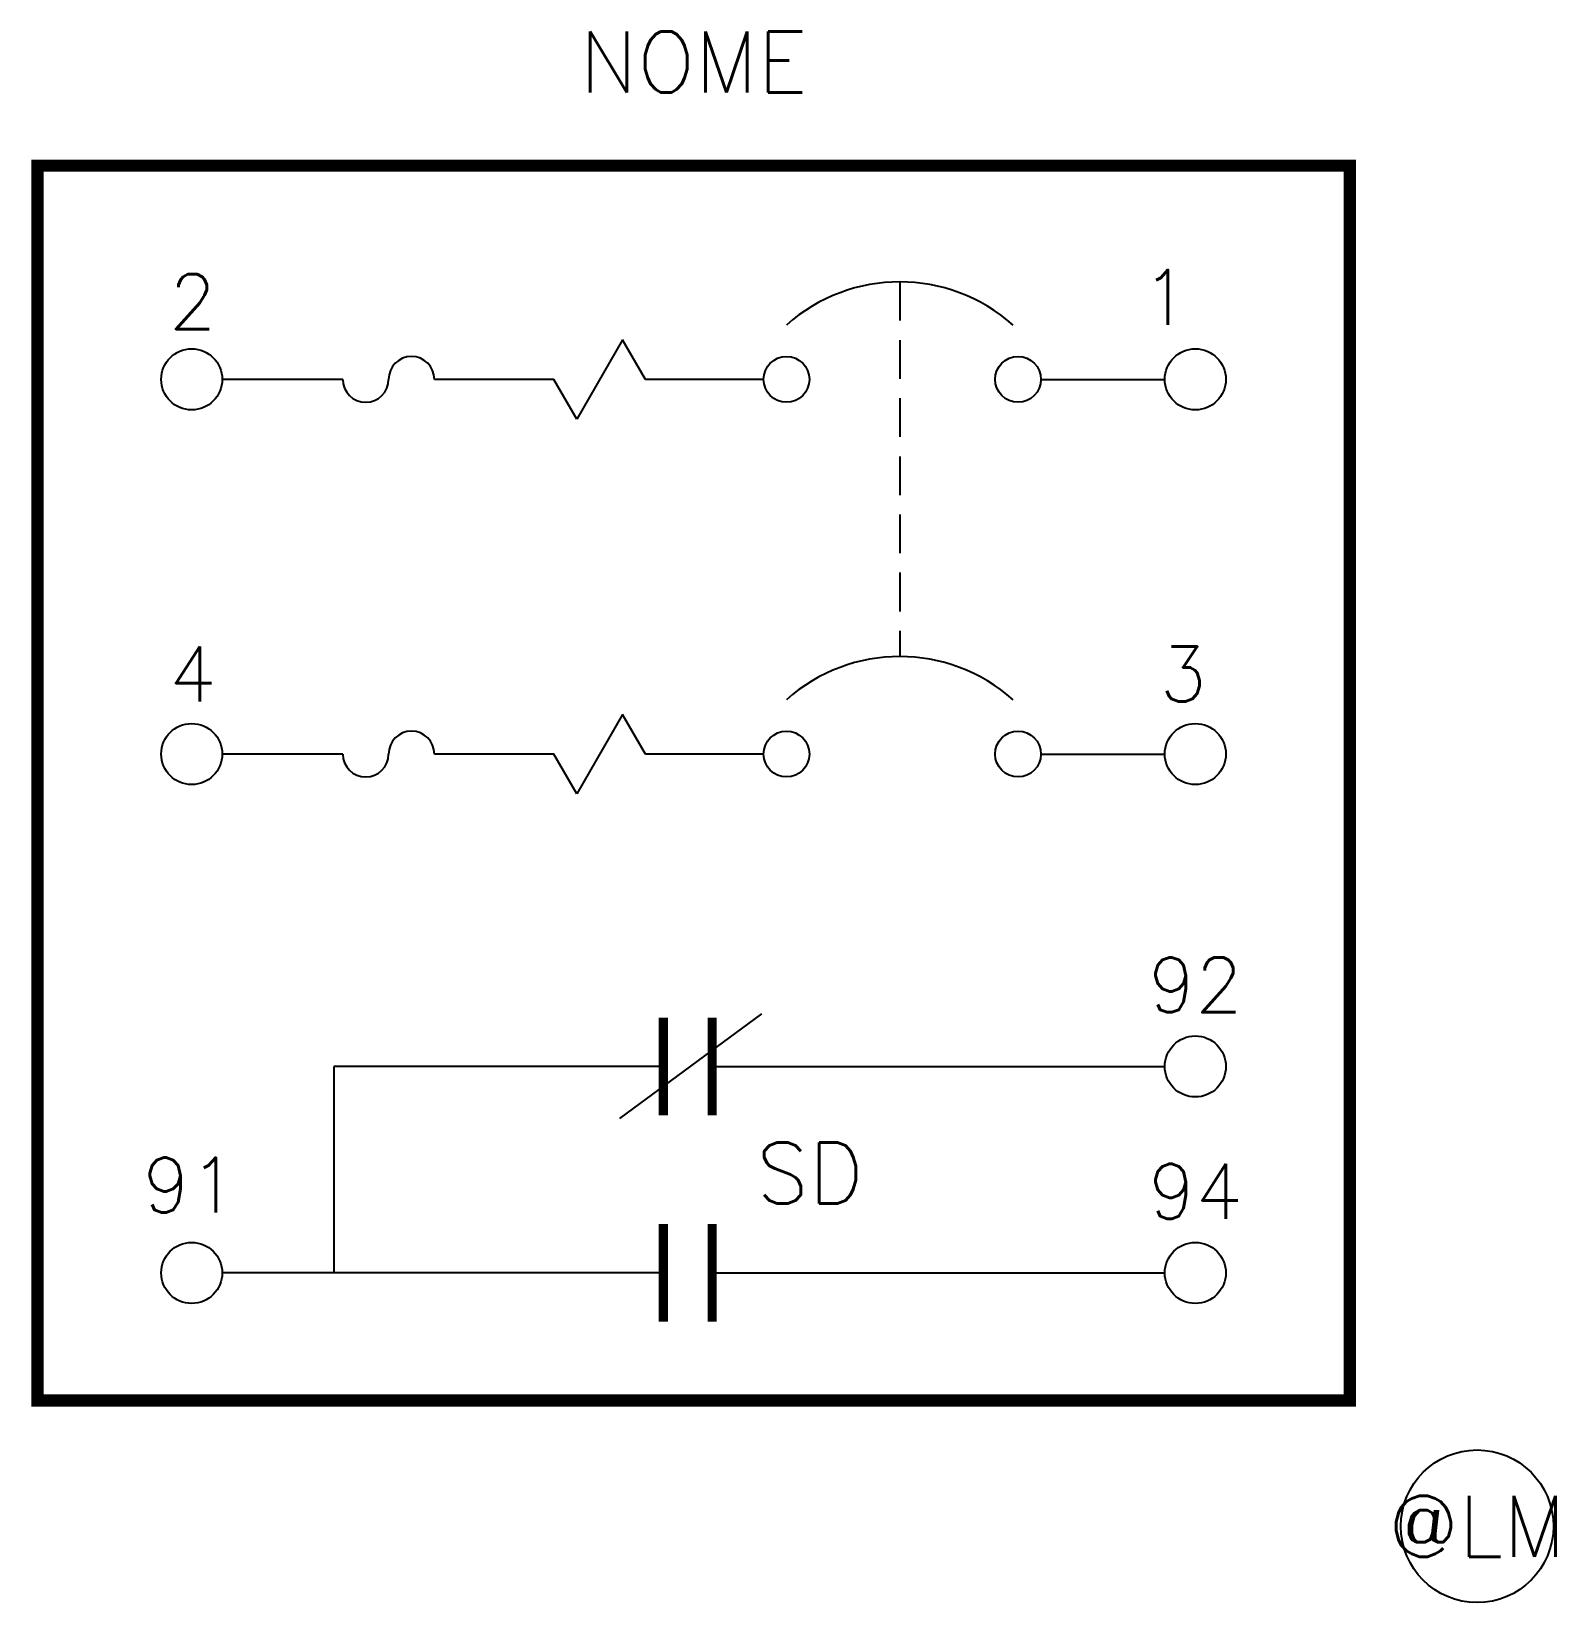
# Model space of a CAD drawing. Header units: millimetres. Extents: x 2999.5 to 3049.4, y 1120.7 to 1172.1.
import ezdxf
from ezdxf.enums import TextEntityAlignment as Align

# ---------------------------------------------------------------- set-up
doc = ezdxf.new("R2010")
doc.units = ezdxf.units.MM
doc.linetypes.add('DASHDOT2', pattern=[0.5, 0.25, -0.125, 0, -0.125])
doc.linetypes.add('DASHED', pattern=[19.049999999999997, 12.7, -6.35])
doc.styles.add('ROMANS', font='romans')

msp = doc.modelspace()

# ---------------------------------------------------------------- hatches: boundary and pattern name
at = {"linetype": 'DASHDOT2'}
h = msp.add_hatch(color=256, dxfattribs=at)
edge = h.paths.add_edge_path()
edge.add_arc((3009.410484493435, 1131.451083096184), 0.5, -1.272221872585407e-14, 360)

# ---------------------------------------------------------------- linework, layer by layer
at = {"color": 5}
for p, q in [((3042.70145098536, 1167.723097912201), (2999.70145098536, 1167.723097912201)), ((2999.70145098536, 1167.723097912201), (2999.701450985359, 1127.270240123495)), ((3042.70145098536, 1127.270240123495), (3042.70145098536, 1167.723097912201)), ((2999.701450985359, 1127.270240123495), (3042.70145098536, 1127.270240123495))]:
    msp.add_line(p, q, dxfattribs=at)
at = {"linetype": 'DASHED', "ltscale": 0.1}
msp.add_line((3027.955062348915, 1163.916510131168), (3027.955062348915, 1151.641838007645), dxfattribs=at)
at = {"linetype": 'Continuous'}
for p, q in [((3018.872226720212, 1162.022136017878), (3017.372226720212, 1159.424059806524)), ((3019.622226720212, 1160.723097912201), (3018.872226720212, 1162.022136017878)), ((3009.706224054014, 1160.723097912201), (3005.754178514724, 1160.723097912201)), ((3016.622226720212, 1160.723097912201), (3012.706224054014, 1160.723097912201)), ((3017.372226720212, 1159.424059806524), (3016.622226720212, 1160.723097912201)), ((3023.493719703253, 1160.723097912201), (3019.622226720212, 1160.723097912201)), ((3018.872226720212, 1149.747463894354), (3017.372226720212, 1147.149387683001)), ((3019.622226720212, 1148.448425788677), (3018.872226720212, 1149.747463894354)), ((3009.706224054014, 1148.448425788677), (3005.754178514724, 1148.448425788677)), ((3016.622226720212, 1148.448425788677), (3012.706224054014, 1148.448425788677)), ((3017.372226720212, 1147.149387683001), (3016.622226720212, 1148.448425788677)), ((3023.493719703253, 1148.448425788677), (3019.622226720212, 1148.448425788677))]:
    msp.add_line(p, q, dxfattribs=at)
for p, q in [((3032.581714821194, 1160.723097912201), (3036.640971528896, 1160.723097912201)), ((3032.581714821194, 1148.448425788677), (3036.640971528896, 1148.448425788677))]:
    msp.add_line(p, q)
at = {"ltscale": 10}
for p, q in [((3018.780582306923, 1136.511983583027), (3023.433031331595, 1139.937363568434)), ((3009.410484493435, 1138.213959440808), (3009.410484493435, 1131.451083096184))]:
    msp.add_line(p, q, dxfattribs=at)
at = {"color": 5, "const_width": 0.3998731875883294}
msp.add_lwpolyline([(2999.70145098536, 1167.723097912201), (3042.70145098536, 1167.723097912201), (3042.70145098536, 1127.270240123495), (2999.701450985359, 1127.270240123495)], close=True, dxfattribs=at)
at = {"const_width": 0.3}
for points in [[(3020.208019843955, 1136.613959440808), (3020.208019843955, 1139.813959440808)], [(3021.808019843955, 1136.613959440808), (3021.808019843955, 1139.813959440808)], [(3020.208019843955, 1129.851083096183), (3020.208019843955, 1133.051083096183)], [(3021.808019843955, 1129.851083096183), (3021.808019843955, 1133.051083096183)]]:
    msp.add_lwpolyline(points, dxfattribs=at)
for points in [[(3020.208019843955, 1138.213959440808), (3009.410484493435, 1138.213959440808)], [(3021.808019843955, 1138.213959440808), (3036.640971528895, 1138.213959440808)], [(3020.208019843955, 1131.451083096184), (3005.754178514724, 1131.451083096184)], [(3021.808019843955, 1131.451083096184), (3036.640971528895, 1131.451083096184)]]:
    msp.add_lwpolyline(points)
at = {"linetype": 'Continuous'}
for centre in [(3004.754178514724, 1160.7230979122), (3037.640971528896, 1160.7230979122), (3004.754178514724, 1148.448425788677), (3037.640971528896, 1148.448425788677), (3037.640971528895, 1138.213959440808), (3004.754178514724, 1131.451083096183), (3037.640971528895, 1131.451083096183)]:
    msp.add_circle(centre, 1, dxfattribs=at)
for centre, radius in [((3024.243719703253, 1160.723097912201), 0.75), ((3031.831714821194, 1160.723097912201), 0.75), ((3024.243719703253, 1148.448425788677), 0.75), ((3031.831714821194, 1148.448425788677), 0.75), ((3046.87380915528, 1123.151318242295), 2.5)]:
    msp.add_circle(centre, radius)
for centre, radius, start, end in [((3027.955062348915, 1158.335742862363), 5.580767268805404, 48.30628925634235, 131.6937107436577), ((3011.956224054014, 1160.723097912201), 0.7500000000000001, 0, 180), ((3010.456224054014, 1160.723097912201), 0.7500000000000001, 180, 0), ((3027.955062348915, 1146.06107073884), 5.580767268805404, 48.30628925634235, 131.6937107436577), ((3011.956224054014, 1148.448425788677), 0.7500000000000001, 0, 180), ((3010.456224054014, 1148.448425788677), 0.7500000000000001, 180, 0)]:
    msp.add_arc(centre, radius, start, end, dxfattribs=at)

# ---------------------------------------------------------------- texts
at = {"style": 'ROMANS'}
msp.add_text('SD', height=2, dxfattribs=at).set_placement((3025.015002418216, 1133.723224354617), align=Align.CENTER)
at = {"style": 'ROMANS', "flags": 4}
for tag, text, p in [('NOME', 'NOME', (3021.20145098536, 1171.121448190715)), ('@LM', '@LM', (3046.87380915528, 1123.151318242295))]:
    msp.add_attdef(tag, text=text, height=2, dxfattribs=at).set_placement(p, align=Align.MIDDLE_CENTER)
for tag, p, s in [('1', (3035.891625934732, 1162.510192718622), '1'), ('2', (3004.011939417968, 1162.367804722582), '2')]:
    msp.add_attdef(tag, p, s, height=1.8, dxfattribs=at)
for tag, text, p in [('4', '4', (3004.011939417968, 1151.071255398272)), ('91', '91', (3003.148074238497, 1134.330727885173))]:
    msp.add_attdef(tag, text=text, height=1.8, dxfattribs=at).set_placement(p, align=Align.MIDDLE_LEFT)
for tag, text, p in [('3', '3', (3038.012759683748, 1151.071255398271)), ('92', '92', (3039.184201917832, 1140.887968887297)), ('94', '94', (3039.184201917832, 1134.127968887297))]:
    msp.add_attdef(tag, text=text, height=1.8, dxfattribs=at).set_placement(p, align=Align.MIDDLE_RIGHT)

doc.saveas('drawing.dxf')
